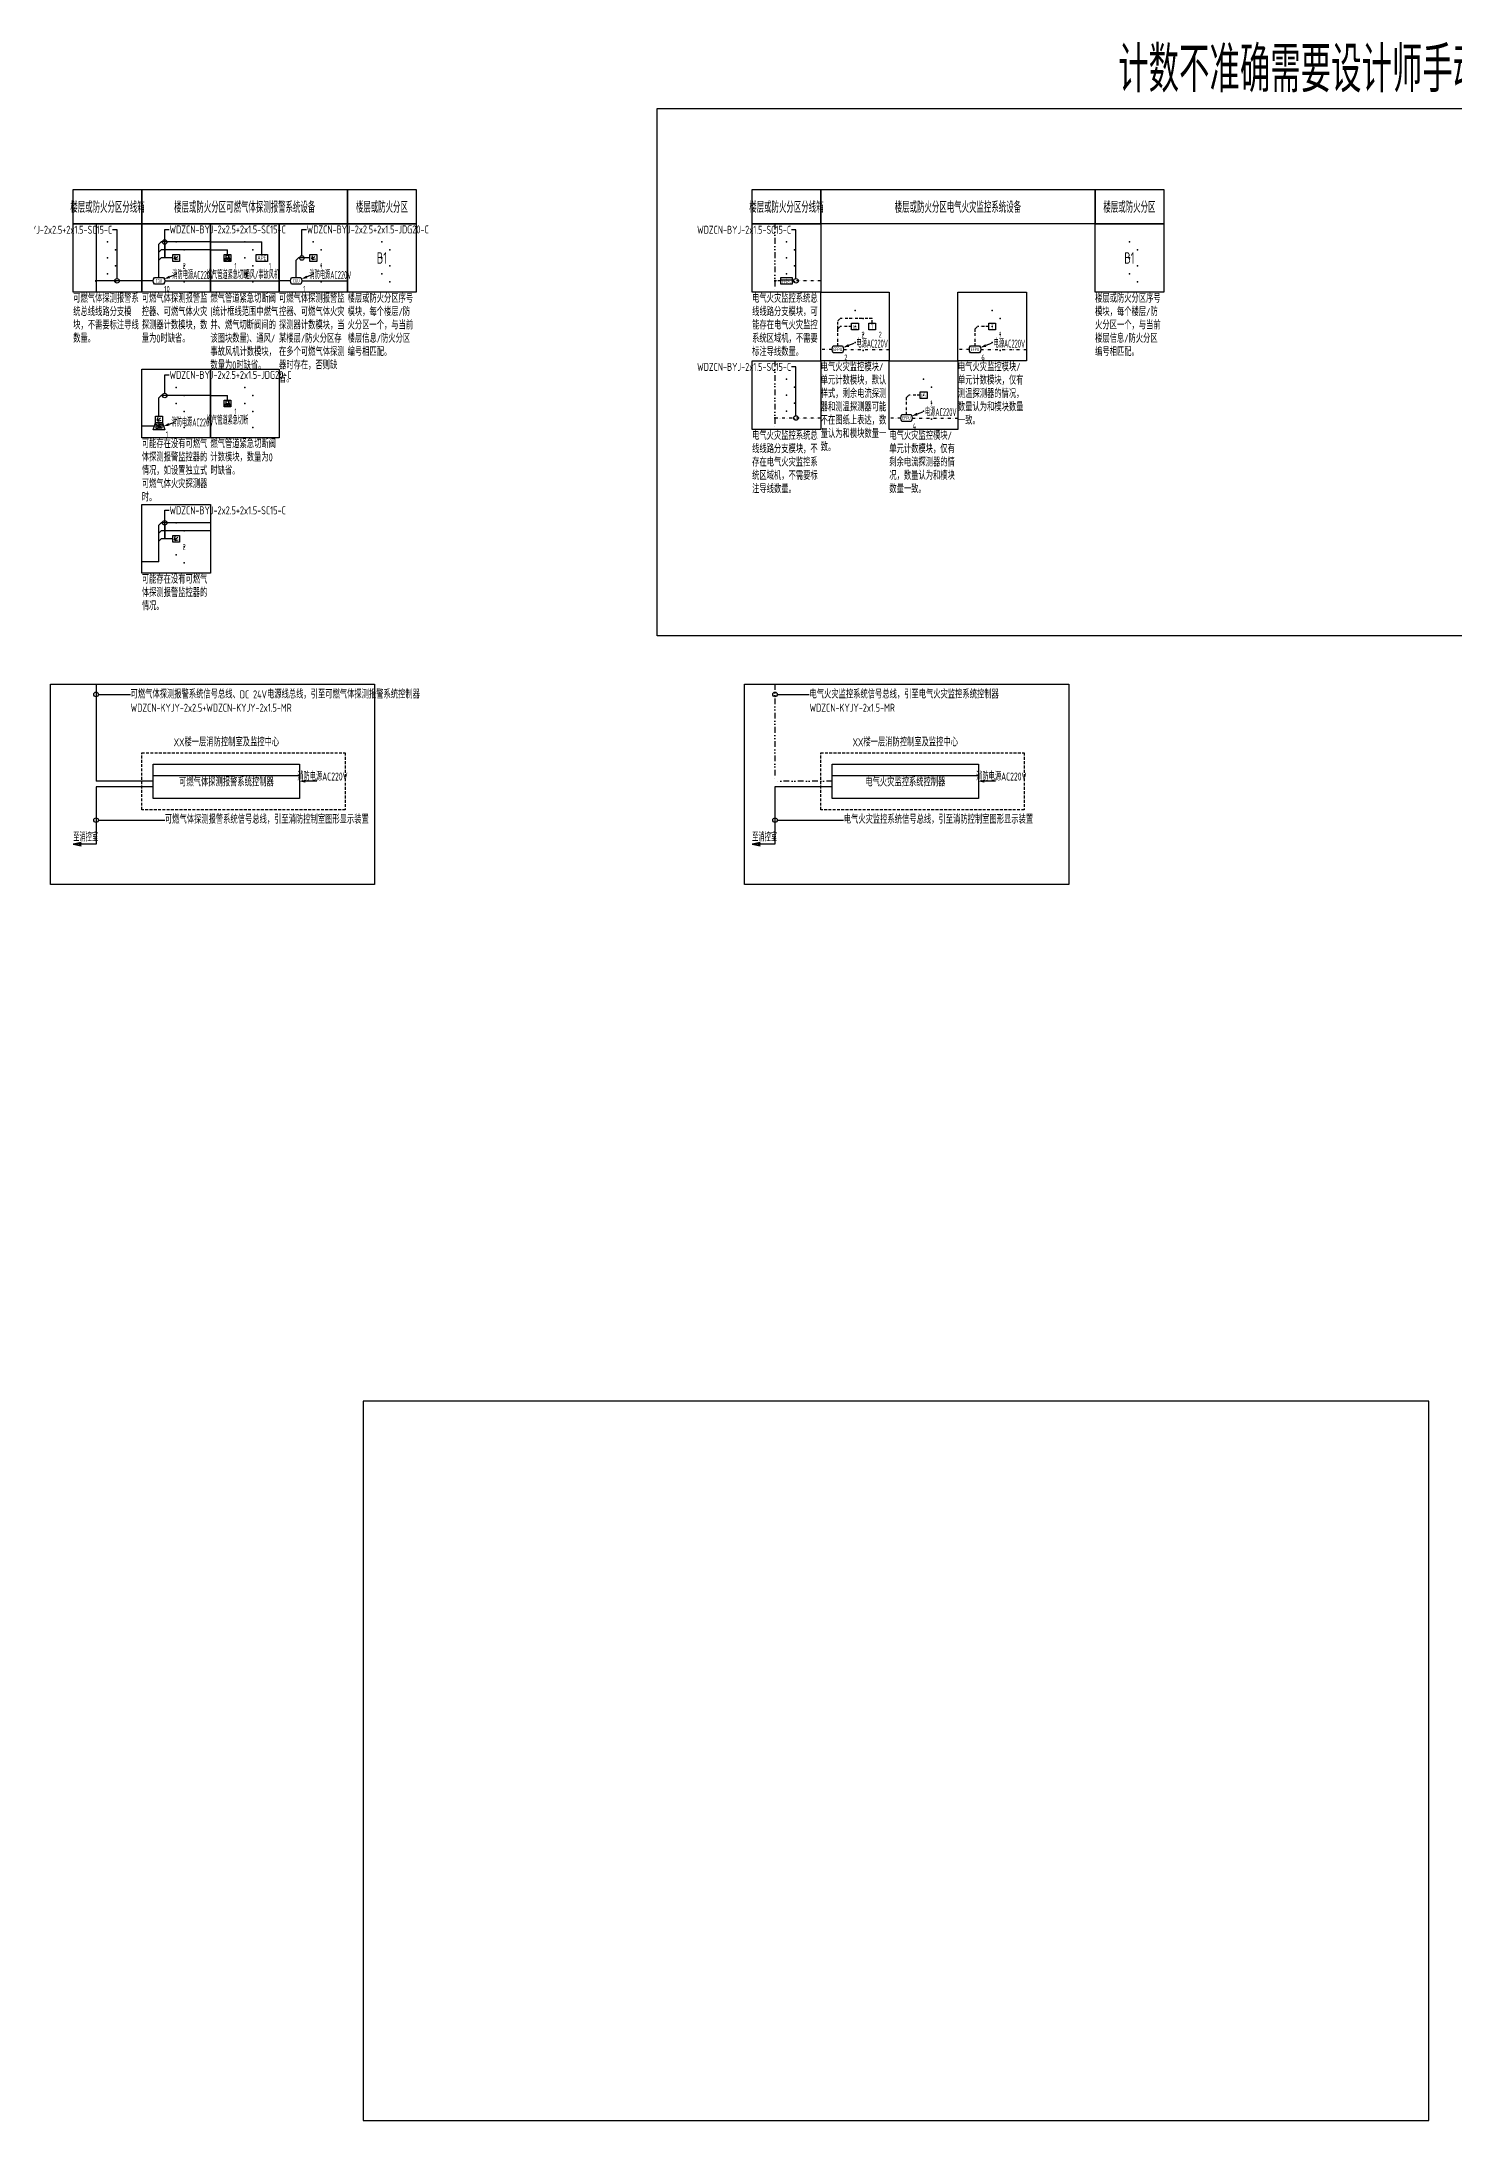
# Model space of a CAD drawing. Header units: millimetres. Extents: x -610917 to 349982, y -134386 to 210510.
# Drawn here: x 109973 to 171761, y 68206 to 159150 of the extents above; entities that cross this region are included whole.
import ezdxf
from ezdxf import colors
from ezdxf.entities.mleader import LeaderData, LeaderLine
from ezdxf.enums import TextEntityAlignment as Align
from ezdxf.math import Vec2, Vec3

# ---------------------------------------------------------------- set-up
doc = ezdxf.new("R2010")
doc.units = ezdxf.units.MM
doc.header["$LTSCALE"] = 500
doc.header["$MEASUREMENT"] = 0
for name, pattern in [('BORDER2', [0.875, 0.25, -0.125, 0.25, -0.125, 0, -0.125]), ('DIVIDE', [1.25, 0.5, -0.25, 0, -0.25, 0, -0.25]), ('DIVIDE2', [0.625, 0.25, -0.125, 0, -0.125, 0, -0.125]), ('HIDDEN', [0.375, 0.25, -0.125])]:
    doc.linetypes.add(name, pattern=pattern)
doc.layers.get('0').update_dxf_attribs({"linetype": 'CONTINUOUS'})
for name, color, linetype in [('AD-AREA-DIVD', 12, 'CONTINUOUS'), ('E-EFPS-DEVC', 3, 'CONTINUOUS'), ('E-EFPS-WIRE', 1, 'BORDER2'), ('E-EFPS-WIRE2', 1, 'DIVIDE2'), ('E-EFPS-WIRE3', 1, 'DIVIDE'), ('E-FAS-DEVC', 3, 'CONTINUOUS'), ('E-FAS-WIRE', 4, 'CONTINUOUS'), ('E-POWR-EQPM', 3, 'CONTINUOUS'), ('E-REQU-DIMS', 30, 'CONTINUOUS'), ('E-UNIV-DIAG', 2, 'CONTINUOUS'), ('E-UNIV-DIAG2', 2, 'HIDDEN'), ('E-UNIV-EL', 140, 'CONTINUOUS'), ('E-UNIV-NOTE', 6, 'CONTINUOUS'), ('说明', 7, 'CONTINUOUS')]:
    doc.layers.add(name, color=color, linetype=linetype)
doc.styles.add('TH-STYLE3', font='tssdeng.shx', dxfattribs={"width": 0.7, "bigfont": 'tssdchn.shx'})

# ---------------------------------------------------------------- blocks, each defined once
blk = doc.blocks.new('E-ES01')
blk.add_lwpolyline([(0, 3000), (3000, 3000), (3000, 0), (0, 0)], close=True)
for p in [(1500, 2200), (1850, 1850), (1500, 1500), (1850, 1150), (1500, 800), (1850, 450)]:
    blk.add_point(p)
blk = doc.blocks.new('E-BCGS110')
blk.add_lwpolyline([(-2, 1.5), (2, 1.5, -0.333333), (2, -1.5), (-2, -1.5, -0.333333)], format="xyb", close=True)
at = {"layer": 'E-UNIV-EL', "style": 'TH-STYLE3', "width": 0.7}
blk.add_attdef('F', text='', height=1.5, dxfattribs=at).set_placement((0, 0), align=Align.MIDDLE)
blk = doc.blocks.new('E-BCGS210')
blk.add_lwpolyline([(-1.5, -1.5), (-1.5, 1.5), (1.5, 1.5), (1.5, -1.5)], close=True)
at = {"layer": 'E-UNIV-EL'}
for p, q in [((-0.71, -0.35), (-0.35, 0.97)), ((-0.71, -0.71), (0.71, 0.71)), ((-0.35, -0.71), (0.97, -0.35))]:
    blk.add_line(p, q, dxfattribs=at)
at = {"layer": 'E-UNIV-EL', "const_width": 0.25}
blk.add_lwpolyline([(-0.62, -0.44, 1), (-0.44, -0.62, 1)], format="xyb", close=True, dxfattribs=at)
blk = doc.blocks.new('E-BFAS621-3')
blk.add_lwpolyline([(-1.5, -1.5), (-1.5, 1.5), (1.5, 1.5), (1.5, -1.5)], close=True)
at = {"layer": 'E-UNIV-EL'}
for p, q in [((-0.65, 1.3), (0.65, 1.3)), ((-0.65, 0), (-0.65, 1.3)), ((-0.65, 0), (0.65, 0)), ((0, 0), (0, -0.7)), ((0.65, 0), (0.65, 1.3))]:
    blk.add_line(p, q, dxfattribs=at)
blk.add_lwpolyline([(1, -1.28), (1, -0.12), (-1, -1.28), (-1, -0.12)], close=True, dxfattribs=at)
at = {"layer": 'E-UNIV-EL', "style": 'TH-STYLE3', "width": 0.7}
blk.add_attdef('F', text='', height=1, dxfattribs=at).set_placement((0, 0.65), align=Align.MIDDLE)
blk = doc.blocks.new('E-BDB004')
blk.add_lwpolyline([(-2.5, -1.5), (-2.5, 1.5), (2.5, 1.5), (2.5, -1.5)], close=True)
at = {"layer": 'E-UNIV-EL', "style": 'TH-STYLE3', "width": 0.7}
blk.add_attdef('BOX', text='', height=2, dxfattribs=at).set_placement((0, 0), align=Align.MIDDLE)
blk = doc.blocks.new('_DotBlank')
at = {"color": 0, "linetype": 'ByBlock', "lineweight": -2}
blk.add_line((-0.5, 0), (-1, 0), dxfattribs=at)
blk.add_circle((0, 0), 0.5, dxfattribs=at)
blk = doc.blocks.new('E-BCGS215')
for points in [[(-2.5, -3), (-1.5, 0), (1.5, 0), (2.5, -3)], [(-1.5, 0), (-1.5, 3), (1.5, 3), (1.5, 0)]]:
    blk.add_lwpolyline(points, close=True)
at = {"layer": 'E-UNIV-EL'}
for p, q in [((-0.71, 1.15), (-0.35, 2.47)), ((-0.71, 0.79), (0.71, 2.21)), ((-0.35, 0.79), (0.97, 1.15)), ((0, 0), (0, -3)), ((-1.56, -0.5), (-0.24, -0.9)), ((-1.1, -1.5), (-1.56, -0.5)), ((-0.5, -1.5), (-1.3, -1.5)), ((-1.3, -1.5), (-1.3, -2.3)), ((-1.3, -2.3), (-0.5, -2.3)), ((-0.7, -1.5), (-0.24, -0.9)), ((-0.5, -1.5), (-0.5, -2.3)), ((0.6, -1.4), (0.6, -2.3)), ((1.2, -2.3), (0.6, -2.3)), ((1.2, -1.4), (1.2, -2.3))]:
    blk.add_line(p, q, dxfattribs=at)
at = {"layer": 'E-UNIV-EL', "const_width": 0.25}
blk.add_lwpolyline([(-0.62, 1.06, 1), (-0.44, 0.88, 1)], format="xyb", close=True, dxfattribs=at)
at = {"layer": 'E-UNIV-EL'}
blk.add_circle((0.9, -1), 0.5, dxfattribs=at)
blk = doc.blocks.new('E-BEFPS021')
blk.add_lwpolyline([(-2.5, -1.5), (-2.5, 1.5), (2.5, 1.5), (2.5, -1.5)], close=True)
at = {"layer": 'E-UNIV-EL'}
blk.add_line((-2.5, 0.5), (2.5, 0.5), dxfattribs=at)
at = {"layer": 'E-UNIV-EL', "style": 'TH-STYLE3', "width": 0.7}
for height, p in [(1.5, (0, -0.5)), (1, (0, 1))]:
    blk.add_attdef('F', text='', height=height, dxfattribs=at).set_placement(p, align=Align.MIDDLE)
blk = doc.blocks.new('E-BEFPS110')
blk.add_lwpolyline([(-2, 1.5), (2, 1.5, -0.333333), (2, -1.5), (-2, -1.5, -0.333333)], format="xyb", close=True)
at = {"layer": 'E-UNIV-EL', "style": 'TH-STYLE3', "width": 0.7}
blk.add_attdef('F', text='', height=1.5, dxfattribs=at).set_placement((0, 0), align=Align.MIDDLE)
blk = doc.blocks.new('E-BEFPS220')
blk.add_lwpolyline([(-1.5, -1.5), (-1.5, 1.5), (1.5, 1.5), (1.5, -1.5)], close=True)
at = {"layer": 'E-UNIV-EL', "style": 'TH-STYLE3', "width": 0.7}
blk.add_attdef('F', text='', height=1.7, dxfattribs=at).set_placement((0, 0), align=Align.MIDDLE)
blk = doc.blocks.new('E-BEFPS210')
blk.add_lwpolyline([(-1.5, -1.5), (-1.5, 1.5), (1.5, 1.5), (1.5, -1.5)], close=True)
at = {"layer": 'E-UNIV-EL', "style": 'TH-STYLE3', "width": 0.7}
blk.add_attdef('F', text='', height=1.7, dxfattribs=at).set_placement((0, 0), align=Align.MIDDLE)

msp = doc.modelspace()

# ---------------------------------------------------------------- linework, layer by layer
at = {"layer": 'AD-AREA-DIVD'}
msp.add_lwpolyline([(170641, 99667), (124039, 99667), (124039, 68206), (170641, 68206)], close=True, dxfattribs=at)
at = {"layer": 'E-EFPS-WIRE'}
for p, q in [((142297, 148682), (142047, 148682)), ((144797, 146932), (144897, 147032)), ((144797, 146582), (144797, 146932)), ((144797, 146582), (144897, 146682)), ((144797, 145832), (144797, 146582)), ((146297, 147032), (144897, 147032)), ((145397, 146682), (144897, 146682)), ((146297, 146832), (146297, 147032)), ((150797, 146582), (150897, 146682)), ((150797, 145832), (150797, 146582)), ((151397, 146682), (150897, 146682)), ((147797, 143582), (147897, 143682)), ((147797, 142832), (147797, 143582)), ((148397, 143682), (147897, 143682))]:
    msp.add_line(p, q, dxfattribs=at)
at = {"layer": 'E-EFPS-WIRE2'}
for p, q in [((144047, 148682), (142797, 148682)), ((144547, 145682), (144047, 145682)), ((145047, 145682), (147047, 145682)), ((150547, 145682), (150047, 145682)), ((151047, 145682), (153047, 145682)), ((144047, 142682), (142047, 142682)), ((147547, 142682), (147047, 142682)), ((148047, 142682), (150047, 142682))]:
    msp.add_line(p, q, dxfattribs=at)
at = {"layer": 'E-EFPS-WIRE3'}
for p, q in [((142047, 151182), (142047, 148182)), ((142047, 145182), (142047, 142182)), ((142047, 131041), (142047, 126791)), ((144547, 126791), (142047, 126791))]:
    msp.add_line(p, q, dxfattribs=at)
at = {"layer": 'E-EFPS-WIRE3', "const_width": 50}
for points in [[(142022, 148682, 1), (142072, 148682, 1)], [(142022, 142682, 1), (142072, 142682, 1)]]:
    msp.add_lwpolyline(points, format="xyb", close=True, dxfattribs=at)
at = {"layer": 'E-FAS-DEVC'}
for p, q in [((115811, 148939), (115576, 148853)), ((121811, 148939), (121576, 148853)), ((145502, 145939), (145267, 145853)), ((151502, 145939), (151267, 145853)), ((148502, 142939), (148267, 142853)), ((115776, 142490), (115541, 142405)), ((114856, 127041), (121256, 127041)), ((122006, 126791), (121506, 126791)), ((144547, 127041), (150947, 127041)), ((151697, 126791), (151197, 126791))]:
    msp.add_line(p, q, dxfattribs=at)
for points in [[(115576, 148853, 125, 0, 0), (115341, 148768, 0, 0, 0)], [(121576, 148853, 125, 0, 0), (121341, 148768, 0, 0, 0)], [(145267, 145853, 125, 0, 0), (145032, 145768, 0, 0, 0)], [(151267, 145853, 125, 0, 0), (151032, 145768, 0, 0, 0)], [(148267, 142853, 125, 0, 0), (148032, 142768, 0, 0, 0)], [(115541, 142405, 125, 0, 0), (115306, 142319, 0, 0, 0)], [(121506, 126791, 125, 0, 0), (121256, 126791, 0, 0, 0)], [(151197, 126791, 125, 0, 0), (150947, 126791, 0, 0, 0)]]:
    msp.add_lwpolyline(points, format="xyseb", dxfattribs=at)
for points in [[(114856, 126041), (114856, 127541), (121256, 127541), (121256, 126041)], [(144547, 126041), (144547, 127541), (150947, 127541), (150947, 126041)]]:
    msp.add_lwpolyline(points, close=True, dxfattribs=at)
at = {"layer": 'E-FAS-WIRE'}
for p, q in [((112356, 151182), (112356, 148182)), ((115206, 150382), (115106, 150282)), ((115106, 149582), (115106, 150282)), ((117356, 150382), (115206, 150382)), ((117356, 150382), (119606, 150382)), ((119606, 149832), (119606, 150382)), ((115106, 149932), (115206, 150032)), ((115106, 149582), (115206, 149682)), ((115106, 148832), (115106, 149582)), ((117356, 150032), (115206, 150032)), ((115706, 149682), (115206, 149682)), ((117356, 150032), (118106, 150032)), ((118106, 149832), (118106, 150032)), ((121106, 149582), (121206, 149682)), ((121106, 148832), (121106, 149582)), ((121706, 149682), (121206, 149682)), ((114356, 148682), (112356, 148682)), ((114856, 148682), (114356, 148682)), ((115356, 148682), (117356, 148682)), ((117356, 148682), (120356, 148682)), ((120856, 148682), (120356, 148682)), ((121356, 148682), (123356, 148682)), ((115106, 143569), (115206, 143669)), ((115106, 142769), (115106, 143569)), ((117356, 143669), (115206, 143669)), ((117356, 143669), (118106, 143669)), ((118106, 143469), (118106, 143669)), ((114906, 142319), (114356, 142319)), ((115206, 138094), (115106, 137994)), ((115106, 137294), (115106, 137994)), ((115106, 137644), (115206, 137744)), ((115106, 137294), (115206, 137394)), ((117356, 138094), (115206, 138094)), ((117356, 137744), (115206, 137744)), ((115706, 137394), (115206, 137394)), ((115106, 136394), (115106, 137294)), ((115106, 136394), (114356, 136394)), ((112356, 131041), (112356, 126791)), ((114856, 126791), (112356, 126791)), ((114856, 126541), (112356, 126541)), ((112356, 126541), (112356, 124041)), ((144547, 126541), (142047, 126541)), ((142047, 126541), (142047, 124041)), ((112356, 124041), (111356, 124041)), ((142047, 124041), (141047, 124041))]:
    msp.add_line(p, q, dxfattribs=at)
at = {"layer": 'E-FAS-WIRE', "const_width": 50}
msp.add_lwpolyline([(112331, 148682, 1), (112381, 148682, 1)], format="xyb", close=True, dxfattribs=at)
at = {"layer": 'E-FAS-WIRE'}
for points in [[(111356, 124041), (111709, 123966), (111609, 124041), (111709, 124116), (111356, 124041)], [(141047, 124041), (141400, 123966), (141300, 124041), (141400, 124116), (141047, 124041)]]:
    msp.add_lwpolyline(points, dxfattribs=at)
at = {"layer": 'E-UNIV-DIAG'}
for points in [[(111356, 152682), (114356, 152682), (114356, 151182), (111356, 151182)], [(114356, 152682), (123356, 152682), (123356, 151182), (114356, 151182)], [(123356, 152682), (126356, 152682), (126356, 151182), (123356, 151182)], [(141047, 152682), (144047, 152682), (144047, 151182), (141047, 151182)], [(144047, 152682), (156047, 152682), (156047, 151182), (144047, 151182)], [(156047, 152682), (159047, 152682), (159047, 151182), (156047, 151182)]]:
    msp.add_lwpolyline(points, close=True, dxfattribs=at)
at = {"layer": 'E-UNIV-DIAG2'}
for points in [[(114356, 125541), (114356, 128041), (123256, 128041), (123256, 125541)], [(144047, 125541), (144047, 128041), (152947, 128041), (152947, 125541)]]:
    msp.add_lwpolyline(points, close=True, dxfattribs=at)
at = {"layer": 'E-UNIV-NOTE'}
msp.add_line((115356, 150507), (115356, 150932), dxfattribs=at)
at = {"layer": '说明'}
for points in [[(136891, 156215), (197176, 156215), (197176, 133156), (136891, 133156)], [(110359, 131041), (124535, 131041), (124535, 122281), (110359, 122281)], [(140717, 131041), (154893, 131041), (154893, 122281), (140717, 122281)]]:
    msp.add_lwpolyline(points, close=True, dxfattribs=at)

# ---------------------------------------------------------------- block references
at = {"layer": 'E-EFPS-DEVC'}
ref = msp.add_blockref('E-BEFPS021', (142547, 148682), dxfattribs=dict(at, xscale=100, yscale=100, zscale=100))
ref.add_attrib('F', 'Z', dxfattribs={"layer": 'E-UNIV-EL', "height": 100, "style": 'TH-STYLE3', "width": 0.7}).set_placement((142547, 148782), align=Align.MIDDLE)
ref.add_attrib('F', 'EFPS', dxfattribs={"layer": 'E-UNIV-EL', "height": 150, "style": 'TH-STYLE3', "width": 0.7}).set_placement((142547, 148632), align=Align.MIDDLE)
at = {"layer": 'E-EFPS-DEVC', "xscale": 100, "yscale": 100, "zscale": 100}
for name, p, values in [('E-BEFPS210', (145547, 146682), {'F': 'I△'}), ('E-BEFPS220', (146297, 146682), {'F': 'T'}), ('E-BEFPS220', (151547, 146682), {'F': 'T'}), ('E-BEFPS110', (144797, 145682), {'F': 'EFPU'}), ('E-BEFPS110', (150797, 145682), {'F': 'EFPU'}), ('E-BEFPS210', (148547, 143682), {'F': 'I△'}), ('E-BEFPS110', (147797, 142682), {'F': 'EFPU'})]:
    msp.add_blockref(name, p, dxfattribs=at).add_auto_attribs(values)
at = {"layer": 'E-FAS-DEVC', "xscale": 100, "yscale": 100, "zscale": 100}
for name, p in [('E-BCGS210', (115856, 149682)), ('E-BCGS210', (121856, 149682)), ('E-BCGS215', (115106, 142469)), ('E-BCGS210', (115856, 137394))]:
    msp.add_blockref(name, p, dxfattribs=at)
at = {"layer": 'E-FAS-DEVC'}
ref = msp.add_blockref('E-BFAS621-3', (118106, 149682), dxfattribs=dict(at, xscale=100, yscale=100, zscale=100))
ref.add_attrib('F', 'M', dxfattribs={"layer": 'E-UNIV-EL', "height": 100, "style": 'TH-STYLE3', "width": 0.7}).set_placement((118106, 149757), align=Align.MIDDLE)
at = {"layer": 'E-FAS-DEVC', "xscale": 100, "yscale": 100, "zscale": 100}
for p in [(115106, 148682), (121106, 148682)]:
    msp.add_blockref('E-BCGS110', p, dxfattribs=at).add_auto_attribs({'F': 'CGU'})
at = {"layer": 'E-FAS-DEVC'}
ref = msp.add_blockref('E-BFAS621-3', (118106, 143319), dxfattribs=dict(at, xscale=100, yscale=100, zscale=100))
ref.add_attrib('F', 'M', dxfattribs={"layer": 'E-UNIV-EL', "height": 100, "style": 'TH-STYLE3', "width": 0.7}).set_placement((118106, 143394), align=Align.MIDDLE)
at = {"layer": 'E-POWR-EQPM', "xscale": 100, "yscale": 100, "zscale": 100}
msp.add_blockref('E-BDB004', (119606, 149682), dxfattribs=at).add_auto_attribs({'BOX': 'APE'})
at = {"layer": 'E-UNIV-DIAG'}
for p in [(111356, 148182), (114356, 148182), (117356, 148182), (120356, 148182), (123356, 148182), (141047, 148182), (156047, 148182), (144047, 145182), (150047, 145182), (114356, 141819), (117356, 141819), (141047, 142182), (147047, 142182), (114356, 135894)]:
    msp.add_blockref('E-ES01', p, dxfattribs=at)

# ---------------------------------------------------------------- texts
at = {"layer": 'E-UNIV-NOTE', "style": 'TH-STYLE3'}
for s, height, width, p in [('计数不准确需要设计师手动调整的', 2000, 0.7, (167033, 158037)), ('楼层或防火分区分线箱', 500, 0.5, (112856, 151932)), ('楼层或防火分区可燃气体探测报警系统设备', 500, 0.5, (118856, 151932)), ('楼层或防火分区', 500, 0.5, (124856, 151932)), ('楼层或防火分区分线箱', 500, 0.5, (142547, 151932)), ('楼层或防火分区电气火灾监控系统设备', 500, 0.5, (150047, 151932)), ('楼层或防火分区', 500, 0.5, (157547, 151932)), ('消防电源AC220V', 350, 0.5, (116606, 148982)), ('2', 250, 0.7, (116206, 149332)), ('燃气管道紧急切断', 350, 0.5, (118106, 148982)), ('1', 250, 0.7, (118456, 149332)), ('通风/事故风机', 350, 0.5, (119606, 148982)), ('1', 250, 0.7, (119956, 149332)), ('消防电源AC220V', 350, 0.5, (122606, 148982)), ('1', 250, 0.7, (122206, 149332)), ('B1', 500, 0.7, (124856, 149682)), ('B1', 500, 0.7, (157547, 149682)), ('10', 250, 0.7, (115456, 148332)), ('1', 250, 0.7, (121456, 148332)), ('2', 250, 0.7, (145897, 146332)), ('2', 250, 0.7, (146647, 146332)), ('1', 250, 0.7, (151897, 146332)), ('电源AC220V', 350, 0.5, (146297, 145982)), ('电源AC220V', 350, 0.5, (152297, 145982)), ('2', 250, 0.7, (145147, 145332)), ('6', 250, 0.7, (151147, 145332)), ('燃气管道紧急切断', 350, 0.5, (118106, 142619)), ('1', 250, 0.7, (118456, 142969)), ('电源AC220V', 350, 0.5, (149297, 142982)), ('1', 250, 0.7, (148897, 143332)), ('1', 250, 0.7, (115456, 141969)), ('消防电源AC220V', 350, 0.5, (116571, 142534)), ('4', 250, 0.7, (148147, 142332)), ('2', 250, 0.7, (116206, 137044)), ('可燃气体探测报警系统控制器', 350, 0.7, (118056, 126791)), ('消防电源AC220V', 350, 0.6, (122256, 127041)), ('电气火灾监控系统控制器', 350, 0.7, (147747, 126791)), ('消防电源AC220V', 350, 0.6, (151947, 127041))]:
    msp.add_text(s, height=height, dxfattribs=dict(at, width=width)).set_placement(p, align=Align.MIDDLE)
at = {"layer": 'E-UNIV-NOTE', "style": 'TH-STYLE3', "width": 0.7}
for p in [(118056, 128541), (147747, 128541)]:
    msp.add_text('XX楼一层消防控制室及监控中心', height=350, rotation=360, dxfattribs=at).set_placement(p, align=Align.MIDDLE)
at = {"layer": 'E-UNIV-NOTE', "style": 'TH-STYLE3', "width": 0.6}
for p in [(111356, 124341), (141047, 124341)]:
    msp.add_text('至消控室', height=350, dxfattribs=at).set_placement(p, align=Align.MIDDLE_LEFT)
at = {"layer": '说明', "char_height": 350, "attachment_point": 1, "style": 'TH-STYLE3'}
for s, insert in [('可燃气体探测报警系统总线线路分支模块，不需要标注导线数量。', (111356, 148082)), ('可燃气体探测报警监控器、可燃气体火灾探测器计数模块，数量为0时缺省。', (114356, 148082)), ('燃气管道紧急切断阀(统计框线范围中燃气井、燃气切断阀间的该图块数量)、通风/事故风机计数模块，数量为0时缺省。', (117356, 148082)), ('可燃气体探测报警监控器、可燃气体火灾探测器计数模块，当某楼层/防火分区存在多个可燃气体探测器时存在，否则缺省。', (120356, 148082)), ('楼层或防火分区序号模块，每个楼层/防火分区一个，与当前楼层信息/防火分区编号相匹配。', (123356, 148082)), ('电气火灾监控系统总线线路分支模块，可能存在电气火灾监控系统区域机，不需要标注导线数量。', (141047, 148082)), ('楼层或防火分区序号模块，每个楼层/防火分区一个，与当前楼层信息/防火分区编号相匹配。', (156047, 148082)), ('电气火灾监控模块/单元计数模块，默认样式，剩余电流探测器和测温探测器可能不在图纸上表达，数量认为和模块数量一致。', (144047, 145082)), ('电气火灾监控模块/单元计数模块，仅有测温探测器的情况，数量认为和模块数量一致。', (150047, 145082)), ('电气火灾监控系统总线线路分支模块，不存在电气火灾监控系统区域机，不需要标注导线数量。', (141047, 142082)), ('电气火灾监控模块/单元计数模块，仅有剩余电流探测器的情况，数量认为和模块数量一致。', (147047, 142082)), ('可能存在没有可燃气体探测报警监控器的情况，如设置独立式可燃气体火灾探测器时。', (114356, 141719)), ('燃气管道紧急切断阀计数模块，数量为0时缺省。', (117356, 141719)), ('可能存在没有可燃气体探测报警监控器的情况。', (114356, 135794))]:
    msp.add_mtext_dynamic_manual_height_columns(s, width=3000, gutter_width=9, heights=[0], dxfattribs=dict(at, insert=insert))

# ---------------------------------------------------------------- leaders
at = {"layer": 'E-REQU-DIMS'}
ml = msp.add_multileader_mtext('Standard', dxfattribs=at)
ml.set_content('WDZCN-BYJ-2x2.5+2x1.5-SC15-C', color=6, style='TH-STYLE3')
ml.set_leader_properties()
ml.set_arrow_properties(name='DOTBLANK')
ml.build(insert=Vec2(0, 0))
ml.multileader.update_dxf_attribs({"dogleg_length": 2, "arrow_head_size": 200, "scale": 100})
ctx = ml.context
ctx.base_point, ctx.scale, ctx.char_height, ctx.arrow_head_size, ctx.landing_gap_size, ctx.plane_origin = Vec3(107730, 150918), 100, 350, 200, 9, Vec3(112989, 152721)
ctx.text_align_type = 2
notes = []
notes.append((ctx, [(0, (1, 1, 0), (113272, 150918), (-1, 0), 200, [(1, [(113272, 148682)], 0, [])])]))
ctx.mtext.insert, ctx.mtext.alignment, ctx.mtext.flow_direction = Vec3(113063, 151093), 3, 5
ml = msp.add_multileader_mtext('Standard', dxfattribs=at)
ml.set_content('WDZCN-BYJ-2x2.5+2x1.5-SC15-C', color=6, style='TH-STYLE3')
ml.set_leader_properties()
ml.set_arrow_properties(name='DOTBLANK')
ml.build(insert=Vec2(0, 0))
ml.multileader.update_dxf_attribs({"dogleg_length": 2, "arrow_head_size": 200, "scale": 100})
ctx = ml.context
ctx.base_point, ctx.scale, ctx.char_height, ctx.arrow_head_size, ctx.landing_gap_size, ctx.plane_origin = Vec3(115556, 150932), 100, 350, 200, 9, Vec3(115639, 152386)
notes.append((ctx, [(0, (1, 1, 0), (115356, 150932), (1, 0), 200, [(2, [(115356, 150382), (115356, 150032), (115356, 149682)], 0, [])])]))
ctx.mtext.insert, ctx.mtext.flow_direction = Vec3(115565, 151107), 5
ml = msp.add_multileader_mtext('Standard', dxfattribs=at)
ml.set_content('WDZCN-BYJ-2x2.5+2x1.5-JDG20-C', color=6, style='TH-STYLE3')
ml.set_leader_properties()
ml.set_arrow_properties(name='DOTBLANK')
ml.build(insert=Vec2(0, 0))
ml.multileader.update_dxf_attribs({"dogleg_length": 2, "arrow_head_size": 200, "scale": 100})
ctx = ml.context
ctx.base_point, ctx.scale, ctx.char_height, ctx.arrow_head_size, ctx.landing_gap_size, ctx.plane_origin = Vec3(121556, 150932), 100, 350, 200, 9, Vec3(121639, 152386)
notes.append((ctx, [(0, (1, 1, 0), (121356, 150932), (1, 0), 200, [(0, [(121356, 149682)], 0, [])])]))
ctx.mtext.insert, ctx.mtext.flow_direction = Vec3(121565, 151107), 5
ml = msp.add_multileader_mtext('Standard', dxfattribs=at)
ml.set_content('WDZCN-BYJ-2x1.5-SC15-C', color=6, style='TH-STYLE3')
ml.set_leader_properties()
ml.set_arrow_properties(name='DOTBLANK')
ml.build(insert=Vec2(0, 0))
ml.multileader.update_dxf_attribs({"dogleg_length": 2, "arrow_head_size": 200, "scale": 100})
ctx = ml.context
ctx.base_point, ctx.scale, ctx.char_height, ctx.arrow_head_size, ctx.landing_gap_size, ctx.plane_origin = Vec3(138485, 150918), 100, 350, 200, 9, Vec3(142680, 152721)
ctx.text_align_type = 2
notes.append((ctx, [(0, (1, 1, 0), (142963, 150918), (-1, 0), 200, [(1, [(142963, 148682)], 0, [])])]))
ctx.mtext.insert, ctx.mtext.alignment, ctx.mtext.flow_direction = Vec3(142754, 151093), 3, 5
ml = msp.add_multileader_mtext('Standard', dxfattribs=at)
ml.set_content('WDZCN-BYJ-2x2.5+2x1.5-JDG20-C', color=6, style='TH-STYLE3')
ml.set_leader_properties()
ml.set_arrow_properties(name='DOTBLANK')
ml.build(insert=Vec2(0, 0))
ml.multileader.update_dxf_attribs({"dogleg_length": 2, "arrow_head_size": 200, "scale": 100})
ctx = ml.context
ctx.base_point, ctx.scale, ctx.char_height, ctx.arrow_head_size, ctx.landing_gap_size, ctx.plane_origin = Vec3(115556, 144569), 100, 350, 200, 9, Vec3(115639, 146023)
notes.append((ctx, [(0, (1, 1, 0), (115356, 144569), (1, 0), 200, [(0, [(115356, 143669)], 0, [])])]))
ctx.mtext.insert, ctx.mtext.flow_direction = Vec3(115565, 144744), 5
ml = msp.add_multileader_mtext('Standard', dxfattribs=at)
ml.set_content('WDZCN-BYJ-2x1.5-SC15-C', color=6, style='TH-STYLE3')
ml.set_leader_properties()
ml.set_arrow_properties(name='DOTBLANK')
ml.build(insert=Vec2(0, 0))
ml.multileader.update_dxf_attribs({"dogleg_length": 2, "arrow_head_size": 200, "scale": 100})
ctx = ml.context
ctx.base_point, ctx.scale, ctx.char_height, ctx.arrow_head_size, ctx.landing_gap_size, ctx.plane_origin = Vec3(138485, 144918), 100, 350, 200, 9, Vec3(142680, 146721)
ctx.text_align_type = 2
notes.append((ctx, [(0, (1, 1, 0), (142963, 144918), (-1, 0), 200, [(1, [(142963, 142682)], 0, [])])]))
ctx.mtext.insert, ctx.mtext.alignment, ctx.mtext.flow_direction = Vec3(142754, 145093), 3, 5
ml = msp.add_multileader_mtext('Standard', dxfattribs=at)
ml.set_content('WDZCN-BYJ-2x2.5+2x1.5-SC15-C', color=6, style='TH-STYLE3')
ml.set_leader_properties()
ml.set_arrow_properties(name='DOTBLANK')
ml.build(insert=Vec2(0, 0))
ml.multileader.update_dxf_attribs({"dogleg_length": 2, "arrow_head_size": 200, "scale": 100})
ctx = ml.context
ctx.base_point, ctx.scale, ctx.char_height, ctx.arrow_head_size, ctx.landing_gap_size, ctx.plane_origin = Vec3(115556, 138644), 100, 350, 200, 9, Vec3(115639, 140097)
notes.append((ctx, [(0, (1, 1, 0), (115356, 138644), (1, 0), 200, [(2, [(115356, 138094), (115356, 137744), (115356, 137394)], 0, [])])]))
ctx.mtext.insert, ctx.mtext.flow_direction = Vec3(115565, 138819), 5
ml = msp.add_multileader_mtext('Standard', dxfattribs=at)
ml.set_content('可燃气体探测报警系统信号总线、DC 24V电源线总线，引至可燃气体探测报警系统控制器\\PWDZCN-KYJY-2x2.5+WDZCN-KYJY-2x1.5-MR', color=6, style='TH-STYLE3')
ml.set_leader_properties()
ml.set_arrow_properties(name='DOTBLANK')
ml.build(insert=Vec2(0, 0))
ml.multileader.update_dxf_attribs({"dogleg_length": 2, "arrow_head_size": 200, "scale": 100})
ctx = ml.context
ctx.base_point, ctx.scale, ctx.char_height, ctx.arrow_head_size, ctx.landing_gap_size, ctx.plane_origin = Vec3(113856, 130591), 100, 350, 200, 9, Vec3(115639, 132045)
notes.append((ctx, [(0, (1, 1, 0), (113656, 130591), (1, 0), 200, [(1, [(112356, 130591)], 0, [])])]))
ctx.mtext.insert, ctx.mtext.flow_direction = Vec3(113865, 130766), 5
ml = msp.add_multileader_mtext('Standard', dxfattribs=at)
ml.set_content('电气火灾监控系统信号总线，引至电气火灾监控系统控制器\\PWDZCN-KYJY-2x1.5-MR', color=6, style='TH-STYLE3')
ml.set_leader_properties()
ml.set_arrow_properties(name='DOTBLANK')
ml.build(insert=Vec2(0, 0))
ml.multileader.update_dxf_attribs({"dogleg_length": 2, "arrow_head_size": 200, "scale": 100})
ctx = ml.context
ctx.base_point, ctx.scale, ctx.char_height, ctx.arrow_head_size, ctx.landing_gap_size, ctx.plane_origin = Vec3(143547, 130591), 100, 350, 200, 9, Vec3(145329, 132045)
notes.append((ctx, [(0, (1, 1, 0), (143347, 130591), (1, 0), 200, [(1, [(142047, 130591)], 0, [])])]))
ctx.mtext.insert, ctx.mtext.flow_direction = Vec3(143556, 130766), 5
ml = msp.add_multileader_mtext('Standard', dxfattribs=at)
ml.set_content('可燃气体探测报警系统信号总线，引至消防控制室图形显示装置', color=6, style='TH-STYLE3')
ml.set_leader_properties()
ml.set_arrow_properties(name='DOTBLANK')
ml.build(insert=Vec2(0, 0))
ml.multileader.update_dxf_attribs({"dogleg_length": 2, "arrow_head_size": 200, "scale": 100})
ctx = ml.context
ctx.base_point, ctx.scale, ctx.char_height, ctx.arrow_head_size, ctx.landing_gap_size, ctx.plane_origin = Vec3(115356, 125091), 100, 350, 200, 9, Vec3(115639, 126545)
notes.append((ctx, [(0, (1, 1, 0), (115156, 125091), (1, 0), 200, [(1, [(112356, 125091)], 0, [])])]))
ctx.mtext.insert, ctx.mtext.flow_direction = Vec3(115365, 125291), 5
ml = msp.add_multileader_mtext('Standard', dxfattribs=at)
ml.set_content('电气火灾监控系统信号总线，引至消防控制室图形显示装置', color=6, style='TH-STYLE3')
ml.set_leader_properties()
ml.set_arrow_properties(name='DOTBLANK')
ml.build(insert=Vec2(0, 0))
ml.multileader.update_dxf_attribs({"dogleg_length": 2, "arrow_head_size": 200, "scale": 100})
ctx = ml.context
ctx.base_point, ctx.scale, ctx.char_height, ctx.arrow_head_size, ctx.landing_gap_size, ctx.plane_origin = Vec3(145047, 125091), 100, 350, 200, 9, Vec3(145329, 126545)
notes.append((ctx, [(0, (1, 1, 0), (144847, 125091), (1, 0), 200, [(1, [(142047, 125091)], 0, [])])]))
ctx.mtext.insert, ctx.mtext.flow_direction = Vec3(145056, 125291), 5
for ctx, leaders in notes:
    for number, flags, end, landing, length, lines in leaders:
        leader = LeaderData()
        leader.index, (leader.has_last_leader_line, leader.has_dogleg_vector, leader.attachment_direction) = number, flags
        leader.last_leader_point, leader.dogleg_vector, leader.dogleg_length = Vec3(end), Vec3(landing), length
        for number, points, colour, breaks in lines:
            line = LeaderLine()
            line.index, line.vertices, line.color, line.breaks = number, Vec3.list(points), colors.encode_raw_color(colour), breaks
            leader.lines.append(line)
        ctx.leaders.append(leader)

doc.saveas('drawing.dxf')
